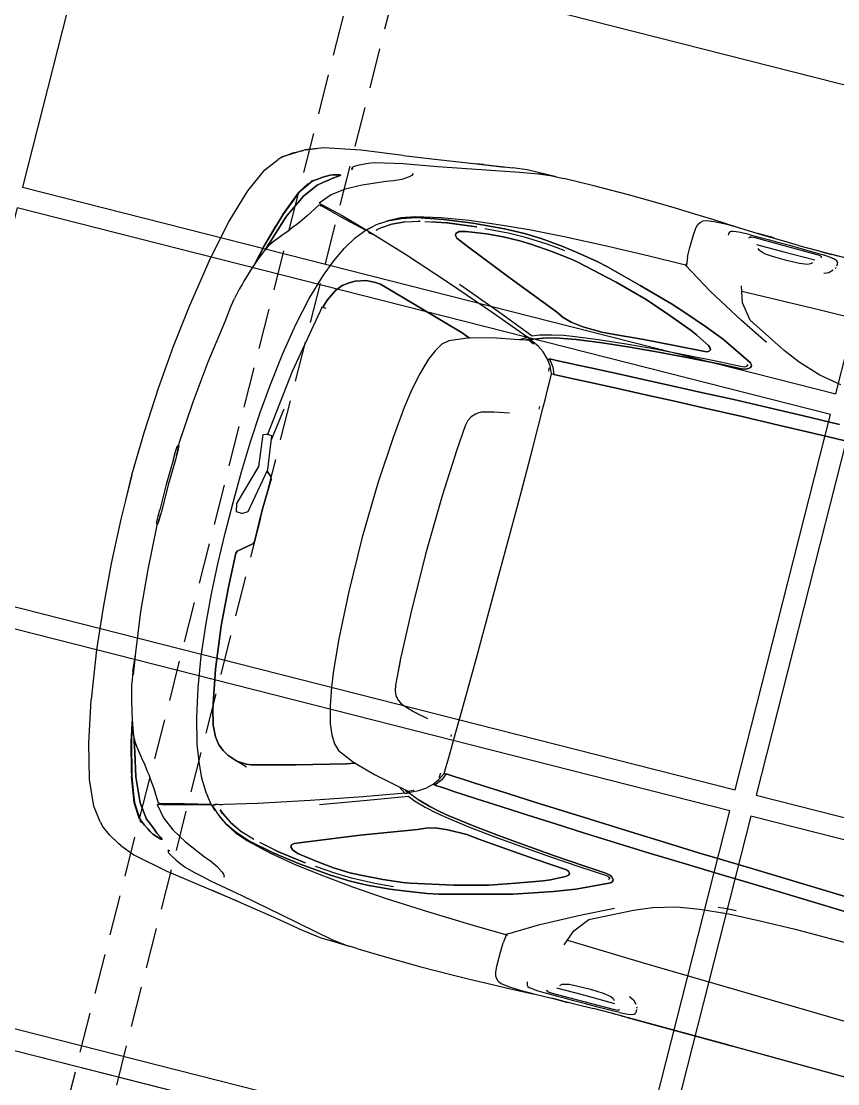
# Model space of a CAD drawing. Header units: inches. Extents: x 6322 to 85903, y -36042 to 7673.
# Drawn here: x 76076.1 to 76151.9, y 346.1 to 444.9 of the extents above; entities that cross this region are included whole.
import ezdxf

# ---------------------------------------------------------------- set-up
doc = ezdxf.new("R2010")
doc.units = ezdxf.units.IN
doc.header["$LTSCALE"] = 10
doc.linetypes.add('Amconstr', pattern=[9999, 9999, 0])
doc.linetypes.add('HIDDEN2', pattern=[0.1875, 0.125, -0.0625])
for name, color, linetype in [('ADSK_ASSOC_ENTITY_BACKUPS', 7, 'Continuous'), ('CAR1', 250, 'Continuous'), ('PARK LINE', 2, 'Continuous'), ('SHADE I SEC BEAM', 11, 'HIDDEN2'), ('SOLAR PANEL', 10, 'Continuous'), ('WALL', 4, 'Continuous')]:
    doc.layers.add(name, color=color, linetype=linetype)

# ---------------------------------------------------------------- blocks, each defined once
blk = doc.blocks.new('*U63')
at = {"layer": 'PARK LINE', "linetype": 'Amconstr', "lineweight": 25}
blk.add_line((218.073, -55.399), (-218.073, 55.399), dxfattribs=at)
blk = doc.blocks.new('*U64')
at = {"layer": 'PARK LINE', "color": 0, "linetype": 'ByBlock', "lineweight": -2}
for p in [(-182.694, -719.157), (-208.793, -821.894)]:
    blk.add_blockref('*U63', p, dxfattribs=at)
blk = doc.blocks.new('*U164')
at = {"layer": 'SOLAR PANEL'}
blk.add_lwpolyline([(-39, 18), (-39, -18), (39, -18), (39, 18)], close=True, dxfattribs=at)
blk = doc.blocks.new('*U163')
at = {"layer": 'SOLAR PANEL', "color": 0, "linetype": 'ByBlock', "lineweight": -2}
for p in [(0, 836), (0, 798), (80, 798), (0, 760), (80, 760), (0, 722)]:
    blk.add_blockref('*U164', p, dxfattribs=at)
blk = doc.blocks.new('*U61')
at = {"layer": 'SOLAR PANEL', "xscale": -1, "rotation": 165.7461911174656}
blk.add_blockref('*U163', (-184.487, 86.074), dxfattribs=at)
blk = doc.blocks.new('*U62')
at = {"layer": 'ADSK_ASSOC_ENTITY_BACKUPS', "linetype": 'Amconstr', "lineweight": 25}
blk.add_blockref('*U61', (0, 0), dxfattribs=at)
at = {"layer": 'SOLAR PANEL', "color": 0, "linetype": 'ByBlock', "lineweight": -2}
blk.add_blockref('*U61', (0, 0), dxfattribs=at)
blk = doc.blocks.new('*U148')
at = {"layer": 'SHADE I SEC BEAM', "ltscale": 3}
blk.add_lwpolyline([(-119.447, -478.315), (-123.324, -477.33), (119.447, 478.315), (123.324, 477.33)], close=True, dxfattribs=at)
blk = doc.blocks.new('*U149')
at = {"layer": 'WALL', "color": 0, "linetype": 'ByBlock', "lineweight": -2}
blk.add_blockref('*U148', (0, 0), dxfattribs=at)
blk = doc.blocks.new('A$C6e495745')
at = {"layer": 'CAR1'}
for p, q in [((113.473, 78.573), (124.916, 78.515)), ((125.125, 78.503), (113.538, 78.57)), ((134.942, 78.482), (124.916, 78.515)), ((125.125, 78.503), (134.332, 78.47)), ((134.385, 78.025), (134.29, 77.879)), ((134.332, 78.47), (134.942, 78.469)), ((134.966, 78.469), (134.371, 78.469)), ((134.371, 78.469), (134.373, 78.469)), ((134.692, 78.132), (134.385, 78.025)), ((135.116, 78.188), (134.692, 78.132)), ((134.942, 78.482), (136.449, 78.477)), ((135.502, 78.469), (134.966, 78.469)), ((135.733, 78.225), (135.116, 78.188)), ((135.487, 78.469), (136.026, 78.472)), ((135.733, 78.225), (136.42, 78.242)), ((135.833, 77.999), (135.885, 78.028)), ((135.932, 78.04), (135.885, 78.028)), ((136.072, 78.064), (135.932, 78.04)), ((136.026, 78.472), (136.454, 78.474)), ((136.277, 78.072), (136.072, 78.064)), ((139.345, 78.097), (136.277, 78.072)), ((136.42, 78.242), (137.693, 78.264)), ((136.449, 78.477), (138.187, 78.477)), ((137.693, 78.264), (138.994, 78.273)), ((139.85, 78.511), (138.187, 78.477)), ((138.994, 78.273), (140.246, 78.281)), ((142.248, 78.102), (139.345, 78.097)), ((141.66, 78.542), (139.85, 78.511)), ((140.246, 78.281), (140.923, 78.278)), ((140.776, 78.561), (140.555, 78.523)), ((141.21, 78.561), (140.776, 78.561)), ((140.776, 78.561), (141.21, 78.561)), ((140.923, 78.278), (141.579, 78.276)), ((142.173, 78.561), (141.21, 78.561)), ((141.21, 78.561), (142.173, 78.561)), ((141.579, 78.276), (142.798, 78.258)), ((143.879, 78.622), (141.66, 78.542)), ((142.459, 78.096), (142.248, 78.102)), ((142.632, 78.075), (142.459, 78.096)), ((142.724, 78.038), (142.632, 78.075)), ((142.642, 78.071), (142.692, 78.064)), ((142.692, 78.064), (142.775, 78.025)), ((142.775, 78.025), (142.724, 78.038)), ((142.775, 78.025), (142.791, 77.932)), ((143.696, 78.229), (142.798, 78.258)), ((144.103, 78.197), (143.696, 78.229)), ((145.1, 78.628), (143.879, 78.622)), ((143.982, 78.623), (143.959, 78.622)), ((146.501, 78.725), (143.982, 78.623)), ((144.451, 78.145), (144.103, 78.197)), ((144.611, 78.091), (144.451, 78.145)), ((144.697, 78.006), (144.611, 78.091)), ((146.338, 78.571), (145.1, 78.628)), ((147.048, 78.472), (146.338, 78.571)), ((148.237, 78.787), (146.501, 78.725)), ((147.402, 78.323), (147.048, 78.472)), ((147.402, 78.323), (147.578, 78.16)), ((147.578, 78.16), (147.716, 77.931)), ((150.014, 78.839), (148.237, 78.787)), ((151.791, 78.878), (150.014, 78.839)), ((154.675, 78.902), (151.791, 78.878)), ((157.989, 78.878), (154.675, 78.902)), ((160.859, 78.82), (157.989, 78.878)), ((160.859, 78.82), (161.594, 78.797)), ((161.725, 78.787), (161.594, 78.797)), ((163.318, 78.748), (161.595, 78.797)), ((161.598, 78.796), (161.9, 78.787)), ((163.261, 78.61), (161.725, 78.787)), ((164.984, 78.285), (163.261, 78.61)), ((164.353, 78.715), (163.318, 78.748)), ((165.711, 78.558), (164.353, 78.715)), ((168.492, 77.596), (164.984, 78.285)), ((166.669, 78.408), (165.711, 78.558)), ((166.669, 78.408), (168.43, 78.135)), ((168.43, 78.135), (169.315, 77.987)), ((134.271, 77.709), (134.273, 77.752)), ((134.29, 77.534), (134.271, 77.709)), ((134.272, 77.769), (134.29, 77.879)), ((134.307, 77.377), (134.303, 77.41)), ((134.352, 77.303), (134.307, 77.377)), ((134.487, 77.08), (134.485, 77.083)), ((134.805, 76.735), (134.487, 77.08)), ((135.833, 77.999), (135.815, 77.916)), ((136.373, 77.564), (139.351, 77.534)), ((136.661, 77.111), (136.517, 77.259)), ((136.908, 76.991), (136.661, 77.111)), ((139.351, 77.534), (141.966, 77.536)), ((141.566, 77.069), (141.249, 76.98)), ((141.749, 77.221), (141.566, 77.069)), ((144.747, 77.818), (144.697, 78.006)), ((144.759, 77.683), (144.747, 77.818)), ((147.716, 77.931), (147.794, 77.671)), ((147.794, 77.671), (147.803, 77.641)), ((147.803, 77.641), (147.814, 77.563)), ((147.814, 77.563), (147.877, 76.887)), ((172.481, 76.823), (168.492, 77.596)), ((169.315, 77.987), (172.923, 77.433)), ((175.843, 76.994), (172.614, 77.444)), ((172.614, 77.444), (172.614, 77.444)), ((172.923, 77.433), (175.233, 77.079)), ((135.198, 76.564), (134.805, 76.735)), ((135.246, 76.556), (135.198, 76.564)), ((137.669, 76.891), (136.908, 76.991)), ((138.91, 76.832), (137.669, 76.891)), ((140.24, 76.845), (138.91, 76.832)), ((140.947, 76.901), (140.24, 76.845)), ((141.249, 76.98), (140.947, 76.901)), ((147.877, 76.887), (147.877, 75.659)), ((175.647, 76.26), (172.481, 76.823)), ((176.46, 76.08), (175.647, 76.26)), ((179.787, 76.465), (175.843, 76.994)), ((177.334, 75.879), (176.46, 76.08)), ((183.14, 75.78), (179.787, 76.465)), ((147.877, 75.659), (147.877, 74.786)), ((174.535, 75.529), (174.51, 75.628)), ((174.575, 75.433), (174.524, 75.555)), ((174.639, 75.358), (174.575, 75.433)), ((174.794, 75.226), (174.639, 75.358)), ((175.383, 74.83), (174.794, 75.226)), ((178.245, 75.664), (177.334, 75.879)), ((178.793, 75.434), (178.245, 75.664)), ((179.251, 75.229), (178.793, 75.434)), ((179.71, 74.991), (179.251, 75.229)), ((184.549, 75.255), (183.14, 75.78)), ((184.549, 75.255), (184.767, 75.15)), ((185.809, 74.572), (184.767, 75.15)), ((147.768, 74.003), (147.877, 74.786)), ((147.811, 73.972), (147.811, 74.152)), ((176.113, 74.487), (175.383, 74.83)), ((176.738, 74.269), (176.113, 74.487)), ((178.809, 73.358), (176.738, 74.269)), ((180.046, 74.79), (179.71, 74.991)), ((180.045, 74.538), (180.119, 74.699)), ((180.046, 74.79), (180.119, 74.699)), ((180.149, 74.522), (180.053, 74.555)), ((180.095, 74.646), (180.11, 74.638)), ((180.11, 74.638), (180.154, 74.506)), ((185.809, 74.572), (186.645, 73.972)), ((134.676, 73.181), (110.975, 73.651)), ((142.15, 72.97), (134.676, 73.181)), ((142.325, 73.489), (141.821, 71.987)), ((147.866, 73.977), (145.015, 72.232)), ((147.811, 74.001), (147.691, 74.004)), ((147.694, 73.872), (147.82, 73.972)), ((147.811, 73.943), (147.811, 73.965)), ((151.337, 73.904), (147.866, 73.977)), ((155.408, 73.779), (151.337, 73.904)), ((159.43, 73.604), (155.408, 73.779)), ((162.753, 73.378), (159.43, 73.604)), ((165.609, 73.097), (162.753, 73.378)), ((168.349, 72.758), (165.609, 73.097)), ((180.252, 72.594), (178.809, 73.358)), ((180.973, 73.742), (181.146, 73.596)), ((181.091, 73.741), (180.973, 73.742)), ((181.146, 73.596), (180.973, 73.742)), ((180.973, 73.742), (181.091, 73.741)), ((181.665, 73.572), (181.091, 73.741)), ((181.091, 73.741), (181.665, 73.572)), ((181.146, 73.596), (181.602, 73.287)), ((181.602, 73.287), (181.146, 73.596)), ((181.602, 73.287), (181.939, 73)), ((181.939, 73), (181.602, 73.287)), ((181.927, 73.469), (181.665, 73.572)), ((181.665, 73.572), (181.927, 73.469)), ((182.223, 73.302), (181.927, 73.469)), ((181.927, 73.469), (182.223, 73.302)), ((182.52, 73.114), (182.223, 73.302)), ((182.223, 73.302), (182.52, 73.114)), ((182.891, 72.858), (182.52, 73.114)), ((182.52, 73.114), (182.891, 72.858)), ((186.952, 73.625), (186.645, 73.972)), ((186.952, 73.625), (187.903, 72.388)), ((145.015, 72.232), (141.506, 70.359)), ((155.887, 72.168), (154.818, 71.944)), ((154.818, 71.944), (155.887, 72.168)), ((157.813, 72.484), (155.887, 72.168)), ((155.887, 72.168), (157.813, 72.484)), ((159.315, 72.7), (157.813, 72.484)), ((157.813, 72.484), (159.315, 72.7)), ((159.066, 72.381), (159.579, 72.439)), ((161.464, 72.89), (159.315, 72.7)), ((159.315, 72.7), (161.464, 72.89)), ((159.579, 72.439), (160.81, 72.551)), ((160.198, 71.99), (162.258, 72.14)), ((162.258, 72.14), (160.198, 71.99)), ((160.81, 72.551), (163.034, 72.631)), ((163.081, 72.917), (161.464, 72.89)), ((161.464, 72.89), (163.081, 72.917)), ((162.258, 72.14), (163.313, 72.173)), ((163.313, 72.173), (162.258, 72.14)), ((163.034, 72.631), (164.544, 72.596)), ((164.99, 72.862), (163.081, 72.917)), ((163.081, 72.917), (164.99, 72.862)), ((163.313, 72.173), (164.9, 72.122)), ((164.9, 72.122), (163.313, 72.173)), ((164.544, 72.596), (166.55, 72.446)), ((164.9, 72.122), (166.46, 71.986)), ((166.46, 71.986), (164.9, 72.122)), ((167.973, 72.615), (164.99, 72.862)), ((164.99, 72.862), (167.973, 72.615)), ((167.529, 72.372), (167.58, 72.369)), ((170.24, 72.017), (167.572, 72.369)), ((167.58, 72.369), (170.311, 72.011)), ((170.695, 72.243), (167.973, 72.615)), ((167.973, 72.615), (170.695, 72.243)), ((170.923, 72.331), (168.349, 72.758)), ((173.168, 71.742), (170.695, 72.243)), ((170.695, 72.243), (173.168, 71.742)), ((173.281, 71.785), (170.923, 72.331)), ((181.362, 71.744), (180.252, 72.594)), ((181.939, 73), (182.392, 72.636)), ((182.392, 72.636), (181.939, 73)), ((182.392, 72.636), (182.864, 72.271)), ((182.864, 72.271), (182.392, 72.636)), ((182.864, 72.271), (183.819, 70.959)), ((183.819, 70.959), (182.864, 72.271)), ((183.392, 72.494), (182.891, 72.858)), ((182.891, 72.858), (183.392, 72.494)), ((183.465, 72.531), (183.215, 72.724)), ((183.534, 72.295), (183.392, 72.494)), ((183.392, 72.494), (183.534, 72.295)), ((184.393, 71.085), (183.529, 72.435)), ((184.007, 71.596), (183.534, 72.295)), ((183.534, 72.295), (184.007, 71.596)), ((187.903, 72.388), (188.94, 70.089)), ((141.821, 71.987), (140.729, 70.595)), ((154.818, 71.944), (151.434, 71.058)), ((151.434, 71.058), (154.818, 71.944)), ((153.682, 70.77), (157.658, 71.667)), ((157.658, 71.667), (153.682, 70.77)), ((157.658, 71.667), (158.319, 71.777)), ((158.319, 71.777), (157.658, 71.667)), ((158.319, 71.777), (160.198, 71.99)), ((160.198, 71.99), (158.319, 71.777)), ((166.46, 71.986), (168.383, 71.707)), ((168.383, 71.707), (166.46, 71.986)), ((168.383, 71.707), (168.98, 71.54)), ((168.98, 71.54), (168.383, 71.707)), ((168.98, 71.54), (169.232, 71.291)), ((169.232, 71.291), (168.98, 71.54)), ((169.232, 71.291), (169.229, 71.079)), ((169.229, 71.079), (169.232, 71.291)), ((171.293, 71.809), (170.24, 72.017)), ((170.311, 72.011), (172.116, 71.642)), ((171.568, 71.754), (171.293, 71.809)), ((172.752, 71.512), (172.79, 71.504)), ((172.79, 71.504), (174.098, 71.095)), ((174.48, 71.324), (173.168, 71.742)), ((173.168, 71.742), (174.48, 71.324)), ((173.28, 71.786), (173.281, 71.785)), ((173.281, 71.785), (174.536, 71.344)), ((174.536, 71.344), (173.281, 71.785)), ((175.646, 70.776), (174.48, 71.324)), ((174.48, 71.324), (175.646, 70.776)), ((174.536, 71.344), (175.646, 70.776)), ((175.646, 70.776), (174.536, 71.344)), ((182.25, 70.708), (181.362, 71.744)), ((184.345, 71.076), (184.007, 71.596)), ((184.007, 71.596), (184.345, 71.076)), ((140.729, 70.595), (136.949, 68.702)), ((141.506, 70.359), (138.704, 68.972)), ((148.171, 70.161), (146.782, 69.71)), ((146.782, 69.71), (148.171, 70.161)), ((151.434, 71.058), (148.171, 70.161)), ((148.171, 70.161), (151.434, 71.058)), ((150.546, 69.934), (153.682, 70.77)), ((153.682, 70.77), (150.546, 69.934)), ((167.913, 70.429), (163.291, 68.571)), ((163.291, 68.571), (167.913, 70.429)), ((169.041, 70.889), (167.913, 70.429)), ((167.913, 70.429), (169.041, 70.889)), ((169.229, 71.079), (169.041, 70.889)), ((169.041, 70.889), (169.229, 71.079)), ((175.197, 70.57), (174.076, 71.102)), ((174.098, 71.095), (175.233, 70.563)), ((176.156, 69.93), (175.197, 70.57)), ((175.233, 70.563), (176.175, 69.934)), ((176.287, 70.332), (175.646, 70.776)), ((175.646, 70.776), (176.284, 70.335)), ((176.284, 70.335), (176.295, 70.326)), ((176.587, 70.124), (176.299, 70.323)), ((176.968, 69.772), (176.587, 70.124)), ((177.379, 69.44), (179.874, 70.132)), ((181.724, 70.45), (179.84, 69.969)), ((179.874, 70.132), (181.842, 70.614)), ((181.664, 70.571), (181.762, 70.457)), ((182.065, 70.519), (181.724, 70.45)), ((181.842, 70.614), (182.25, 70.708)), ((181.98, 70.646), (182.076, 70.534)), ((182.085, 70.519), (182.065, 70.519)), ((182.076, 70.534), (182.089, 70.512)), ((182.218, 70.518), (182.12, 70.518)), ((183.004, 69.264), (182.218, 70.518)), ((183.819, 70.959), (184.852, 68.754)), ((184.852, 68.754), (183.819, 70.959)), ((184.626, 70.357), (184.345, 71.076)), ((184.345, 71.076), (184.626, 70.357)), ((185.258, 68.806), (184.393, 71.085)), ((185.227, 68.784), (184.626, 70.357)), ((184.626, 70.357), (185.227, 68.784)), ((146.782, 69.71), (144.594, 68.949)), ((144.594, 68.949), (146.782, 69.71)), ((148.164, 69.11), (150.546, 69.934)), ((150.546, 69.934), (148.164, 69.11)), ((173.268, 68.203), (177.194, 69.385)), ((176.466, 69.655), (176.156, 69.93)), ((176.175, 69.934), (176.467, 69.664)), ((177.038, 69.224), (176.451, 69.162)), ((176.467, 69.664), (176.459, 69.661)), ((176.877, 69.856), (176.879, 69.854)), ((176.879, 69.854), (177.328, 69.439)), ((177.328, 69.439), (176.968, 69.772)), ((177.075, 69.337), (177.003, 69.268)), ((177.054, 69.203), (177.003, 69.268)), ((177.367, 69.455), (177.075, 69.337)), ((177.133, 69.361), (177.128, 69.365)), ((177.367, 69.455), (178.161, 68.454)), ((179.84, 69.969), (177.427, 69.381)), ((183.497, 68.574), (183.004, 69.264)), ((188.94, 70.089), (189.889, 66.85)), ((136.949, 68.702), (135.309, 68.002)), ((142.645, 68.211), (139.657, 66.787)), ((139.657, 66.787), (142.645, 68.211)), ((144.594, 68.949), (142.645, 68.211)), ((142.645, 68.211), (144.594, 68.949)), ((145.135, 67.968), (145.761, 68.249)), ((145.761, 68.249), (145.135, 67.968)), ((145.761, 68.249), (148.164, 69.11)), ((148.164, 69.11), (145.761, 68.249)), ((163.291, 68.571), (158.296, 66.665)), ((158.296, 66.665), (163.291, 68.571)), ((168.61, 66.662), (173.268, 68.203)), ((178.161, 68.454), (178.882, 67.256)), ((183.746, 68.208), (183.497, 68.574)), ((184.009, 67.896), (183.746, 68.208)), ((184.852, 68.754), (185.53, 66.54)), ((185.53, 66.54), (184.852, 68.754)), ((186.11, 65.635), (185.227, 68.784)), ((185.227, 68.784), (186.11, 65.635)), ((186.144, 65.639), (185.343, 68.508)), ((133.149, 67.357), (131.016, 67.002)), ((135.309, 68.002), (133.149, 67.357)), ((143.628, 67.124), (143.867, 67.323)), ((143.867, 67.323), (143.628, 67.124)), ((143.867, 67.323), (145.135, 67.968)), ((145.135, 67.968), (143.867, 67.323)), ((178.882, 67.256), (179.532, 65.878)), ((184.33, 67.438), (184.009, 67.896)), ((184.793, 66.886), (184.33, 67.438)), ((118.624, 66.488), (112.19, 66.49)), ((121.984, 66.507), (118.624, 66.488)), ((125.201, 66.579), (121.984, 66.507)), ((128.314, 66.738), (125.201, 66.579)), ((128.618, 66.281), (127.72, 66.244)), ((131.016, 67.002), (128.314, 66.738)), ((129.43, 66.373), (128.618, 66.281)), ((139.56, 66.68), (139.524, 66.567)), ((139.524, 66.567), (139.56, 66.68)), ((139.524, 66.567), (139.525, 66.473)), ((139.525, 66.473), (139.524, 66.567)), ((139.524, 66.567), (139.525, 66.559)), ((139.525, 66.473), (139.552, 66.375)), ((139.552, 66.375), (139.525, 66.473)), ((139.551, 66.383), (139.552, 66.375)), ((139.552, 66.375), (139.699, 66.227)), ((139.699, 66.227), (139.552, 66.375)), ((139.657, 66.787), (139.56, 66.68)), ((139.56, 66.68), (139.657, 66.787)), ((139.699, 66.227), (139.925, 66.109)), ((139.925, 66.109), (139.699, 66.227)), ((139.927, 66.34), (139.85, 66.439)), ((139.861, 66.425), (139.868, 66.47)), ((139.868, 66.47), (139.98, 66.541)), ((140.069, 66.266), (139.927, 66.34)), ((140.32, 66.228), (140.069, 66.266)), ((142.814, 66.105), (140.32, 66.228)), ((143.579, 66.977), (143.628, 67.124)), ((143.628, 67.124), (143.579, 66.977)), ((143.629, 66.87), (143.579, 66.977)), ((143.579, 66.977), (143.629, 66.87)), ((143.747, 66.76), (143.629, 66.87)), ((143.629, 66.87), (143.747, 66.76)), ((143.913, 66.708), (143.747, 66.76)), ((143.747, 66.76), (143.765, 66.756)), ((143.747, 66.76), (143.913, 66.708)), ((144.029, 66.691), (143.913, 66.708)), ((143.913, 66.708), (144.029, 66.691)), ((144.019, 66.694), (144.029, 66.691)), ((146.921, 66.508), (144.029, 66.691)), ((144.029, 66.691), (146.921, 66.508)), ((149.804, 66.292), (146.921, 66.508)), ((146.921, 66.508), (149.804, 66.292)), ((152.545, 66.043), (149.804, 66.292)), ((149.804, 66.292), (152.545, 66.043)), ((157.579, 66.334), (156.742, 66.104)), ((156.742, 66.104), (157.579, 66.334)), ((158.296, 66.665), (157.579, 66.334)), ((157.579, 66.334), (158.296, 66.665)), ((167.679, 66.787), (163.514, 65.26)), ((163.964, 65.044), (168.61, 66.662)), ((185.535, 65.973), (184.793, 66.886)), ((185.53, 66.54), (185.703, 66.007)), ((185.703, 66.007), (185.53, 66.54)), ((189.889, 66.85), (190.724, 62.862)), ((139.925, 66.109), (140.32, 66.04)), ((140.32, 66.04), (139.925, 66.109)), ((140.32, 66.04), (142.468, 65.925)), ((142.468, 65.925), (140.32, 66.04)), ((142.468, 65.925), (145.345, 65.725)), ((145.345, 65.725), (142.468, 65.925)), ((145.689, 65.905), (142.814, 66.105)), ((145.345, 65.725), (148.185, 65.502)), ((148.185, 65.502), (145.345, 65.725)), ((148.552, 65.69), (145.689, 65.905)), ((148.185, 65.502), (150.884, 65.263)), ((150.884, 65.263), (148.185, 65.502)), ((151.261, 65.45), (148.552, 65.69)), ((150.884, 65.263), (153.445, 64.989)), ((153.445, 64.989), (150.884, 65.263)), ((153.851, 65.183), (151.261, 65.45)), ((153.753, 65.939), (152.545, 66.043)), ((152.545, 66.043), (153.753, 65.939)), ((155.575, 65.963), (153.753, 65.939)), ((153.753, 65.939), (155.575, 65.963)), ((156.273, 64.847), (153.851, 65.183)), ((156.742, 66.104), (155.575, 65.963)), ((155.575, 65.963), (156.742, 66.104)), ((163.514, 65.26), (159.907, 63.902)), ((175.142, 65.212), (175.226, 65.184)), ((175.142, 65.212), (176.15, 64.904)), ((179.532, 65.878), (180.116, 64.328)), ((185.773, 65.595), (185.535, 65.973)), ((185.703, 66.007), (185.831, 65.632)), ((185.831, 65.632), (185.703, 66.007)), ((186.035, 65.104), (185.773, 65.595)), ((185.831, 65.632), (185.898, 65.399)), ((185.898, 65.399), (185.831, 65.632)), ((185.898, 65.399), (185.937, 65.288)), ((185.937, 65.288), (185.898, 65.399)), ((186.502, 63.855), (186.11, 65.635)), ((186.11, 65.635), (186.502, 63.855)), ((186.451, 64.24), (186.144, 65.639)), ((153.445, 64.989), (155.873, 64.661)), ((155.873, 64.661), (153.445, 64.989)), ((155.873, 64.661), (156.682, 64.528)), ((156.682, 64.528), (155.873, 64.661)), ((157.096, 64.708), (156.273, 64.847)), ((156.682, 64.528), (157.727, 64.315)), ((157.727, 64.315), (156.682, 64.528)), ((158.143, 64.482), (157.096, 64.708)), ((157.727, 64.315), (158.86, 64.006)), ((158.86, 64.006), (157.727, 64.315)), ((159.264, 64.157), (158.143, 64.482)), ((160.273, 63.708), (163.964, 65.044)), ((170.748, 63.779), (174.783, 64.892)), ((174.783, 64.892), (170.748, 63.779)), ((174.783, 64.892), (175.25, 64.947)), ((175.25, 64.947), (174.783, 64.892)), ((175.25, 64.947), (176.15, 64.904)), ((176.15, 64.904), (175.25, 64.947)), ((176.15, 64.904), (177.116, 64.567)), ((177.116, 64.567), (176.15, 64.904)), ((177.116, 64.567), (177.631, 64.267)), ((177.631, 64.267), (177.116, 64.567)), ((177.631, 64.267), (178.168, 63.858)), ((178.168, 63.858), (177.631, 64.267)), ((180.116, 64.328), (180.821, 61.915)), ((186.412, 64.136), (186.035, 65.104)), ((122.158, 63.605), (117.201, 63.738)), ((117.201, 63.738), (122.158, 63.605)), ((126.687, 63.472), (122.158, 63.605)), ((122.158, 63.605), (126.687, 63.472)), ((130.197, 63.375), (126.687, 63.472)), ((126.687, 63.472), (130.197, 63.375)), ((133.634, 63.286), (130.197, 63.375)), ((130.197, 63.375), (133.634, 63.286)), ((137.034, 63.185), (133.634, 63.286)), ((133.634, 63.286), (137.034, 63.185)), ((158.86, 64.006), (158.971, 63.962)), ((159.931, 63.584), (158.86, 64.006)), ((159.717, 63.422), (159.119, 63.14)), ((159.907, 63.902), (159.264, 64.157)), ((159.593, 63.223), (159.562, 63.203)), ((160.062, 63.442), (159.593, 63.223)), ((160.149, 63.584), (159.717, 63.422)), ((159.857, 63.613), (159.931, 63.584)), ((159.91, 63.903), (159.907, 63.902)), ((160.259, 63.716), (159.926, 63.579)), ((159.926, 63.579), (159.948, 63.509)), ((159.931, 63.584), (159.993, 63.607)), ((159.931, 63.581), (159.931, 63.584)), ((159.933, 63.503), (159.932, 63.561)), ((160.361, 63.39), (160.062, 63.442)), ((160.413, 63.38), (160.149, 63.584)), ((160.259, 63.716), (160.93, 63.306)), ((160.662, 63.334), (160.361, 63.39)), ((160.962, 63.28), (160.662, 63.334)), ((160.93, 63.306), (160.958, 63.281)), ((163.478, 62.774), (160.962, 63.28)), ((166.276, 62.504), (170.748, 63.779)), ((170.748, 63.779), (166.276, 62.504)), ((178.168, 63.858), (178.666, 63.239)), ((178.666, 63.239), (178.168, 63.858)), ((178.666, 63.239), (179.159, 62.228)), ((179.159, 62.228), (178.666, 63.239)), ((186.752, 63.073), (186.412, 64.136)), ((117.233, 62.389), (122.175, 62.26)), ((122.175, 62.26), (117.233, 62.389)), ((122.175, 62.26), (126.688, 62.13)), ((126.688, 62.13), (122.175, 62.26)), ((140.269, 63.071), (137.034, 63.185)), ((137.034, 63.185), (140.269, 63.071)), ((143.207, 62.951), (140.269, 63.071)), ((140.269, 63.071), (143.207, 62.951)), ((146.039, 62.823), (143.207, 62.951)), ((143.207, 62.951), (146.039, 62.823)), ((148.722, 62.7), (146.039, 62.823)), ((146.039, 62.823), (148.722, 62.7)), ((151.28, 62.585), (148.722, 62.7)), ((148.722, 62.7), (151.28, 62.585)), ((153.736, 62.478), (151.28, 62.585)), ((151.28, 62.585), (153.736, 62.478)), ((154.954, 62.422), (153.736, 62.478)), ((153.736, 62.478), (154.954, 62.422)), ((155.956, 62.368), (154.954, 62.422)), ((154.954, 62.422), (155.956, 62.368)), ((156.862, 62.318), (155.956, 62.368)), ((155.956, 62.368), (156.862, 62.318)), ((157.793, 62.273), (156.862, 62.318)), ((156.862, 62.318), (157.793, 62.273)), ((157.307, 61.625), (157.793, 62.273)), ((157.793, 62.273), (157.922, 62.148)), ((157.84, 62.228), (157.793, 62.186)), ((158.537, 62.756), (157.971, 62.215)), ((159.119, 63.14), (158.537, 62.756)), ((165.664, 62.169), (163.478, 62.774)), ((165.476, 62.221), (166.276, 62.504)), ((166.276, 62.504), (165.476, 62.221)), ((179.159, 62.228), (179.581, 60.773)), ((179.581, 60.773), (179.159, 62.228)), ((187.102, 61.896), (186.752, 63.073)), ((191.425, 58.292), (190.724, 62.862)), ((126.688, 62.13), (130.193, 62.034)), ((130.193, 62.034), (126.688, 62.13)), ((130.193, 62.034), (132.498, 61.972)), ((132.498, 61.972), (130.193, 62.034)), ((132.498, 61.972), (135.528, 61.874)), ((135.528, 61.874), (132.498, 61.972)), ((135.528, 61.874), (139.113, 61.746)), ((139.113, 61.746), (135.528, 61.874)), ((139.113, 61.746), (143.079, 61.595)), ((143.079, 61.595), (139.113, 61.746)), ((143.079, 61.595), (145.679, 61.492)), ((145.679, 61.492), (143.079, 61.595)), ((145.679, 61.492), (148.32, 61.382)), ((148.32, 61.382), (145.679, 61.492)), ((148.32, 61.382), (150.957, 61.268)), ((150.957, 61.268), (148.32, 61.382)), ((150.957, 61.268), (153.55, 61.153)), ((153.55, 61.153), (150.957, 61.268)), ((157.048, 60.989), (157.307, 61.625)), ((157.571, 61.666), (157.266, 60.989)), ((157.585, 61.413), (157.562, 61.006)), ((157.971, 62.215), (157.571, 61.666)), ((157.611, 61.483), (157.585, 61.413)), ((157.793, 62.186), (157.73, 62.189)), ((167.275, 61.483), (165.664, 62.169)), ((167.819, 60.985), (167.275, 61.483)), ((180.821, 61.915), (181.405, 59.24)), ((187.196, 61.546), (187.102, 61.896)), ((187.326, 61.056), (187.196, 61.546)), ((153.55, 61.153), (154.446, 61.112)), ((154.446, 61.112), (153.55, 61.153)), ((154.446, 61.112), (155.328, 61.071)), ((155.328, 61.071), (154.446, 61.112)), ((155.328, 61.071), (156.196, 61.03)), ((156.196, 61.03), (155.328, 61.071)), ((156.196, 61.03), (157.048, 60.989)), ((157.048, 60.989), (156.196, 61.03)), ((157.27, 60.998), (157.048, 60.989)), ((157.246, 60.307), (157.226, 59.461)), ((157.266, 60.989), (157.246, 60.307)), ((168.281, 60.228), (167.819, 60.985)), ((179.581, 60.773), (180.302, 57.138)), ((180.302, 57.138), (179.581, 60.773)), ((187.449, 60.584), (187.326, 61.056)), ((187.492, 60.371), (187.449, 60.584)), ((187.529, 60.109), (187.492, 60.371)), ((157.226, 59.461), (157.21, 58.637)), ((168.668, 59.288), (168.281, 60.228)), ((169.12, 57.659), (168.668, 59.288)), ((187.513, 59.647), (187.856, 57.578)), ((187.587, 59.759), (187.529, 60.109)), ((187.66, 59.343), (187.587, 59.759)), ((187.66, 59.343), (187.816, 57.814)), ((157.21, 58.637), (157.196, 57.805)), ((181.405, 59.24), (181.876, 56.339)), ((191.875, 54.323), (191.425, 58.292)), ((157.196, 57.805), (157.153, 53.909)), ((157.513, 57.521), (157.541, 57.315)), ((169.445, 55.973), (169.113, 57.657)), ((187.856, 57.578), (188.369, 53.785)), ((161.272, 56.229), (160.068, 56.452)), ((180.302, 57.138), (180.819, 53.131)), ((180.819, 53.131), (180.302, 57.138)), ((181.876, 56.339), (182.238, 53.251)), ((161.509, 56.163), (161.092, 56.256)), ((162.3, 55.942), (161.509, 56.163)), ((162.624, 55.84), (162.3, 55.942)), ((162.884, 55.717), (162.624, 55.84)), ((163.137, 55.535), (162.884, 55.717)), ((163.443, 55.19), (163.137, 55.535)), ((163.451, 55.174), (163.33, 55.318)), ((169.668, 54.414), (169.445, 55.973)), ((163.654, 54.758), (163.451, 55.174)), ((163.761, 54.232), (163.654, 54.758)), ((169.943, 51.439), (169.668, 54.414)), ((192.21, 50.186), (191.875, 54.323)), ((157.153, 53.909), (157.131, 49.612)), ((163.93, 51.934), (163.761, 54.232)), ((188.369, 53.785), (188.754, 49.83)), ((163.925, 51.885), (163.859, 52.897)), ((180.819, 53.131), (181.116, 49.465)), ((181.116, 49.465), (180.819, 53.131)), ((182.238, 53.251), (182.467, 50.482)), ((164.12, 47.403), (163.925, 51.885)), ((170.199, 46.976), (169.943, 51.439)), ((182.467, 50.482), (182.625, 47.629)), ((157.131, 49.612), (157.127, 45.424)), ((181.116, 49.465), (181.265, 46.255)), ((181.265, 46.255), (181.116, 49.465)), ((188.754, 49.83), (188.997, 45.795)), ((192.422, 45.965), (192.21, 50.186)), ((182.625, 47.629), (182.717, 44.714)), ((164.216, 41.759), (164.12, 47.403)), ((170.321, 41.759), (170.199, 46.976)), ((180.759, 45.65), (179.981, 44.99)), ((179.981, 44.99), (180.759, 45.65)), ((181.183, 46.035), (180.759, 45.65)), ((180.759, 45.65), (181.183, 46.035)), ((181.265, 46.255), (181.183, 46.035)), ((181.183, 46.035), (181.265, 46.255)), ((188.964, 45.206), (188.979, 45.433)), ((188.979, 45.433), (188.999, 45.589)), ((189.009, 45.573), (188.979, 45.375)), ((188.997, 45.795), (189.001, 45.6)), ((188.999, 45.589), (189.001, 45.6)), ((189.101, 45.468), (189.009, 45.573)), ((189.101, 45.468), (189.121, 44.809)), ((192.496, 41.759), (192.422, 45.965)), ((157.127, 45.424), (157.138, 41.759)), ((179.981, 44.99), (179.877, 44.766)), ((179.877, 44.766), (179.981, 44.99)), ((179.877, 44.766), (179.927, 41.759)), ((179.927, 41.759), (179.877, 44.766)), ((182.717, 44.714), (182.744, 41.759)), ((188.948, 44.611), (188.953, 44.938)), ((188.952, 44.202), (188.948, 44.611)), ((188.953, 44.872), (188.949, 44.579)), ((188.953, 44.938), (188.964, 45.206)), ((188.964, 45.124), (188.953, 44.872)), ((188.979, 45.375), (188.964, 45.124)), ((189.121, 44.809), (189.137, 44.198)), ((189, 41.759), (188.952, 44.202)), ((189.171, 41.759), (189.137, 44.198)), ((192.499, 41.759), (192.453, 44.173)), ((181.691, 42.541), (181.159, 42.215)), ((181.691, 42.541), (182.202, 42.521)), ((182.202, 42.521), (182.389, 41.77)), ((157.138, 41.759), (157.127, 38.095)), ((164.12, 36.116), (164.216, 41.759)), ((170.199, 36.541), (170.321, 41.759)), ((179.927, 41.759), (179.877, 38.753)), ((179.877, 38.753), (179.927, 41.759)), ((181.159, 42.215), (180.41, 37.967)), ((182.389, 41.77), (181.301, 37.929)), ((182.744, 41.759), (182.717, 38.805)), ((188.952, 39.316), (189, 41.759)), ((189.137, 39.321), (189.171, 41.759)), ((192.422, 37.552), (192.499, 41.759)), ((179.877, 38.753), (179.981, 38.528)), ((179.981, 38.528), (179.877, 38.753)), ((179.981, 38.528), (180.44, 38.138)), ((180.44, 38.138), (179.981, 38.528)), ((182.717, 38.805), (182.625, 35.889)), ((188.948, 38.908), (188.952, 39.316)), ((188.953, 38.581), (188.948, 38.908)), ((188.949, 38.938), (188.953, 38.646)), ((188.953, 38.646), (188.964, 38.395)), ((188.964, 38.312), (188.953, 38.581)), ((189.121, 38.71), (189.101, 38.056)), ((189.137, 39.321), (189.121, 38.71)), ((157.127, 38.095), (157.131, 33.906)), ((180.41, 37.967), (180.88, 34.847)), ((181.301, 37.929), (181.668, 34.945)), ((188.997, 37.724), (188.754, 33.689)), ((188.964, 38.395), (188.979, 38.168)), ((188.979, 38.086), (188.964, 38.312)), ((188.979, 38.168), (189.009, 37.95)), ((188.999, 37.929), (188.979, 38.086)), ((189.001, 37.918), (188.997, 37.724)), ((189.001, 37.918), (188.999, 37.929)), ((189.009, 37.95), (189.101, 38.056)), ((192.21, 33.332), (192.422, 37.552)), ((163.925, 31.634), (164.12, 36.116)), ((169.943, 32.079), (170.199, 36.541)), ((182.625, 35.889), (182.467, 33.036)), ((180.816, 35.275), (180.397, 32.119)), ((180.6, 28.593), (181.274, 34.83)), ((180.88, 34.847), (181.391, 34.825)), ((181.668, 34.945), (181.391, 34.825)), ((157.131, 33.906), (157.153, 29.609)), ((188.754, 33.689), (188.369, 29.733)), ((182.467, 33.036), (182.238, 30.267)), ((191.875, 29.194), (192.21, 33.332)), ((163.761, 29.287), (163.925, 31.634)), ((169.668, 29.104), (169.943, 32.079)), ((182.238, 30.267), (181.876, 27.18)), ((188.369, 29.733), (187.816, 25.702)), ((157.153, 29.609), (157.196, 25.714)), ((163.439, 28.321), (163.652, 28.756)), ((163.652, 28.756), (163.761, 29.287)), ((169.442, 27.528), (169.668, 29.104)), ((191.425, 25.227), (191.875, 29.194)), ((162.3, 27.577), (162.619, 27.676)), ((162.588, 27.651), (162.876, 27.796)), ((162.619, 27.676), (162.811, 27.763)), ((162.876, 27.796), (163.127, 27.975)), ((163.127, 27.975), (163.446, 28.335)), ((179.458, 22.056), (180.6, 28.593)), ((160.068, 27.066), (161.509, 27.356)), ((161.509, 27.356), (162.3, 27.577)), ((169.113, 25.827), (169.442, 27.528)), ((181.876, 27.18), (181.405, 24.279)), ((157.196, 25.714), (157.21, 24.882)), ((157.513, 25.997), (157.511, 25.741)), ((168.653, 24.188), (169.113, 25.827)), ((187.816, 25.702), (187.66, 24.174)), ((157.21, 24.882), (157.226, 24.057)), ((190.724, 20.656), (191.425, 25.227)), ((157.226, 24.057), (157.246, 23.211)), ((168.269, 23.266), (168.653, 24.188)), ((181.405, 24.279), (180.821, 21.604)), ((187.66, 24.174), (187.529, 23.41)), ((157.246, 23.211), (157.266, 22.53)), ((167.812, 22.525), (168.269, 23.266)), ((179.581, 22.745), (179.575, 22.725)), ((179.575, 22.725), (179.581, 22.745)), ((187.326, 22.463), (187.449, 22.934)), ((187.449, 22.934), (187.492, 23.147)), ((187.492, 23.147), (187.529, 23.41)), ((139.113, 21.773), (135.528, 21.645)), ((135.528, 21.645), (139.113, 21.773)), ((143.079, 21.924), (139.113, 21.773)), ((139.113, 21.773), (143.079, 21.924)), ((145.679, 22.027), (143.079, 21.924)), ((143.079, 21.924), (145.679, 22.027)), ((148.32, 22.137), (145.679, 22.027)), ((145.679, 22.027), (148.32, 22.137)), ((150.957, 22.249), (148.32, 22.137)), ((148.32, 22.137), (150.957, 22.249)), ((153.55, 22.365), (150.957, 22.249)), ((150.957, 22.249), (153.55, 22.365)), ((154.446, 22.406), (153.55, 22.365)), ((153.55, 22.365), (154.446, 22.406)), ((155.328, 22.448), (154.446, 22.406)), ((154.446, 22.406), (155.328, 22.448)), ((156.196, 22.488), (155.328, 22.448)), ((155.328, 22.448), (156.196, 22.488)), ((157.048, 22.53), (156.196, 22.488)), ((156.196, 22.488), (157.048, 22.53)), ((157.307, 21.894), (157.048, 22.53)), ((157.048, 22.53), (157.27, 22.521)), ((157.266, 22.53), (157.571, 21.852)), ((157.793, 21.245), (157.307, 21.894)), ((157.571, 22.356), (157.585, 22.104)), ((157.571, 21.852), (157.971, 21.304)), ((157.585, 22.104), (157.61, 22.036)), ((165.664, 21.349), (167.275, 22.036)), ((167.275, 22.036), (167.812, 22.525)), ((179.187, 22.079), (179.114, 22.091)), ((179.383, 22.062), (179.159, 21.291)), ((179.159, 21.291), (179.383, 22.062)), ((179.458, 22.056), (179.187, 22.079)), ((187.102, 21.621), (187.196, 21.972)), ((187.196, 21.972), (187.326, 22.463)), ((130.193, 21.484), (126.688, 21.389)), ((126.688, 21.389), (130.193, 21.484)), ((132.498, 21.547), (130.193, 21.484)), ((130.193, 21.484), (132.498, 21.547)), ((135.528, 21.645), (132.498, 21.547)), ((132.498, 21.547), (135.528, 21.645)), ((146.039, 20.695), (148.722, 20.818)), ((148.722, 20.818), (146.039, 20.695)), ((148.722, 20.818), (151.28, 20.933)), ((151.28, 20.933), (148.722, 20.818)), ((151.28, 20.933), (153.736, 21.04)), ((153.736, 21.04), (151.28, 20.933)), ((153.736, 21.04), (154.954, 21.096)), ((154.954, 21.096), (153.736, 21.04)), ((154.954, 21.096), (155.956, 21.15)), ((155.956, 21.15), (154.954, 21.096)), ((155.956, 21.15), (156.862, 21.201)), ((156.862, 21.201), (155.956, 21.15)), ((156.862, 21.201), (157.793, 21.245)), ((157.793, 21.245), (156.862, 21.201)), ((157.731, 21.328), (157.793, 21.331)), ((157.923, 21.371), (157.793, 21.245)), ((157.793, 21.331), (157.839, 21.29)), ((157.971, 21.304), (158.537, 20.762)), ((158.537, 20.762), (159.119, 20.378)), ((160.962, 20.239), (163.478, 20.745)), ((163.478, 20.745), (165.664, 21.349)), ((166.276, 21.014), (165.477, 21.298)), ((165.477, 21.298), (166.276, 21.014)), ((170.748, 19.739), (166.276, 21.014)), ((166.276, 21.014), (170.748, 19.739)), ((179.159, 21.291), (178.666, 20.279)), ((178.666, 20.279), (179.159, 21.291)), ((180.821, 21.604), (180.116, 19.189)), ((186.752, 20.445), (187.102, 21.621)), ((130.197, 20.144), (133.634, 20.231)), ((133.634, 20.231), (130.197, 20.144)), ((133.634, 20.231), (137.034, 20.334)), ((137.034, 20.334), (133.634, 20.231)), ((137.034, 20.334), (140.269, 20.446)), ((140.269, 20.446), (137.034, 20.334)), ((140.269, 20.446), (143.207, 20.567)), ((143.207, 20.567), (140.269, 20.446)), ((143.207, 20.567), (146.039, 20.695)), ((146.039, 20.695), (143.207, 20.567)), ((158.86, 19.513), (159.931, 19.934)), ((159.505, 19.766), (158.86, 19.513)), ((159.119, 20.378), (159.717, 20.096)), ((159.931, 19.934), (159.505, 19.766)), ((159.586, 20.299), (159.593, 20.295)), ((159.593, 20.295), (160.062, 20.077)), ((159.717, 20.096), (160.149, 19.934)), ((159.948, 20.01), (159.926, 19.938)), ((159.926, 19.938), (160.259, 19.801)), ((159.931, 19.934), (159.931, 19.936)), ((159.967, 19.921), (159.931, 19.934)), ((159.932, 19.957), (159.933, 20.015)), ((160.062, 20.077), (160.361, 20.129)), ((160.149, 19.934), (160.413, 20.138)), ((160.93, 20.211), (160.259, 19.801)), ((163.964, 18.475), (160.274, 19.81)), ((160.361, 20.129), (160.662, 20.184)), ((160.662, 20.184), (160.962, 20.239)), ((160.96, 20.238), (160.93, 20.211)), ((178.666, 20.279), (178.168, 19.659)), ((178.168, 19.659), (178.666, 20.279)), ((186.144, 17.88), (186.608, 19.995)), ((186.412, 19.382), (186.752, 20.445)), ((190.724, 20.656), (189.889, 16.668)), ((155.873, 18.858), (153.445, 18.53)), ((153.445, 18.53), (155.873, 18.858)), ((156.682, 18.991), (155.873, 18.858)), ((155.873, 18.858), (156.682, 18.991)), ((156.273, 18.672), (157.096, 18.811)), ((157.727, 19.203), (156.682, 18.991)), ((156.682, 18.991), (157.727, 19.203)), ((157.096, 18.811), (158.143, 19.035)), ((158.86, 19.513), (157.727, 19.203)), ((157.727, 19.203), (158.86, 19.513)), ((158.143, 19.035), (159.264, 19.362)), ((159.264, 19.362), (159.907, 19.615)), ((159.907, 19.615), (163.514, 18.258)), ((174.783, 18.626), (170.748, 19.739)), ((170.748, 19.739), (174.783, 18.626)), ((177.116, 18.951), (176.15, 18.615)), ((176.15, 18.615), (177.116, 18.951)), ((177.631, 19.252), (177.116, 18.951)), ((177.116, 18.951), (177.631, 19.252)), ((178.168, 19.659), (177.631, 19.252)), ((177.631, 19.252), (178.168, 19.659)), ((180.116, 19.189), (179.532, 17.641)), ((186.035, 18.415), (186.412, 19.382)), ((186.502, 19.662), (186.11, 17.884)), ((186.11, 17.884), (186.502, 19.662)), ((145.345, 17.793), (142.468, 17.592)), ((142.468, 17.592), (145.345, 17.793)), ((148.185, 18.017), (145.345, 17.793)), ((145.345, 17.793), (148.185, 18.017)), ((145.689, 17.613), (148.552, 17.829)), ((150.884, 18.256), (148.185, 18.017)), ((148.185, 18.017), (150.884, 18.256)), ((148.552, 17.829), (151.261, 18.068)), ((153.445, 18.53), (150.884, 18.256)), ((150.884, 18.256), (153.445, 18.53)), ((151.261, 18.068), (153.851, 18.335)), ((153.851, 18.335), (156.273, 18.672)), ((163.514, 18.258), (167.661, 16.739)), ((168.61, 16.856), (163.964, 18.475)), ((175.25, 18.571), (174.783, 18.626)), ((174.783, 18.626), (175.25, 18.571)), ((176.15, 18.615), (175.25, 18.571)), ((175.25, 18.571), (176.15, 18.615)), ((186.11, 17.884), (185.227, 14.735)), ((185.227, 14.735), (186.11, 17.884)), ((185.535, 17.546), (185.773, 17.923)), ((185.578, 15.852), (186.144, 17.88)), ((185.703, 17.511), (185.831, 17.886)), ((185.831, 17.886), (185.703, 17.511)), ((185.773, 17.923), (186.035, 18.415)), ((185.831, 17.886), (185.898, 18.12)), ((185.898, 18.12), (185.831, 17.886)), ((185.898, 18.12), (185.936, 18.229)), ((185.936, 18.229), (185.898, 18.12)), ((139.525, 17.046), (139.524, 16.951)), ((139.524, 16.951), (139.525, 17.046)), ((139.525, 16.959), (139.524, 16.951)), ((139.524, 16.951), (139.56, 16.839)), ((139.56, 16.839), (139.524, 16.951)), ((139.552, 17.144), (139.525, 17.046)), ((139.525, 17.046), (139.552, 17.144)), ((139.552, 17.144), (139.551, 17.136)), ((139.699, 17.292), (139.552, 17.144)), ((139.552, 17.144), (139.699, 17.292)), ((139.56, 16.839), (139.657, 16.731)), ((139.657, 16.731), (139.56, 16.839)), ((139.925, 17.41), (139.699, 17.292)), ((139.699, 17.292), (139.925, 17.41)), ((139.85, 17.079), (139.927, 17.177)), ((139.868, 17.048), (139.861, 17.093)), ((139.964, 16.987), (139.868, 17.048)), ((140.32, 17.479), (139.925, 17.41)), ((139.925, 17.41), (140.32, 17.479)), ((139.927, 17.177), (140.069, 17.253)), ((140.069, 17.253), (140.32, 17.291)), ((142.468, 17.592), (140.32, 17.479)), ((140.32, 17.479), (142.468, 17.592)), ((140.32, 17.291), (142.814, 17.413)), ((142.814, 17.413), (145.689, 17.613)), ((143.747, 16.757), (143.913, 16.81)), ((143.913, 16.81), (143.747, 16.757)), ((143.913, 16.81), (144.029, 16.827)), ((144.029, 16.827), (143.913, 16.81)), ((144.029, 16.827), (144.01, 16.823)), ((144.029, 16.827), (146.921, 17.009)), ((146.921, 17.009), (144.029, 16.827)), ((146.921, 17.009), (149.804, 17.227)), ((149.804, 17.227), (146.921, 17.009)), ((149.804, 17.227), (152.545, 17.474)), ((152.545, 17.474), (149.804, 17.227)), ((152.545, 17.474), (153.753, 17.579)), ((153.753, 17.579), (152.545, 17.474)), ((153.753, 17.579), (155.575, 17.556)), ((155.575, 17.556), (153.753, 17.579)), ((155.575, 17.556), (156.742, 17.415)), ((156.742, 17.415), (155.575, 17.556)), ((156.742, 17.415), (157.579, 17.185)), ((157.579, 17.185), (156.742, 17.415)), ((157.579, 17.185), (158.296, 16.854)), ((158.296, 16.854), (157.579, 17.185)), ((158.296, 16.854), (163.291, 14.948)), ((163.291, 14.948), (158.296, 16.854)), ((173.268, 15.314), (168.61, 16.856)), ((179.532, 17.641), (178.882, 16.262)), ((184.793, 16.633), (185.535, 17.546)), ((184.852, 14.765), (185.53, 16.979)), ((185.53, 16.979), (184.852, 14.765)), ((185.53, 16.979), (185.703, 17.511)), ((185.703, 17.511), (185.53, 16.979)), ((131.016, 16.517), (133.149, 16.162)), ((133.149, 16.162), (135.309, 15.517)), ((139.657, 16.731), (142.645, 15.308)), ((142.645, 15.308), (139.657, 16.731)), ((143.579, 16.542), (143.629, 16.649)), ((143.629, 16.649), (143.579, 16.542)), ((143.628, 16.394), (143.579, 16.542)), ((143.579, 16.542), (143.628, 16.394)), ((143.867, 16.196), (143.628, 16.394)), ((143.628, 16.394), (143.867, 16.196)), ((143.629, 16.649), (143.747, 16.757)), ((143.747, 16.757), (143.629, 16.649)), ((143.781, 16.765), (143.747, 16.757)), ((145.135, 15.551), (143.867, 16.196)), ((143.867, 16.196), (145.135, 15.551)), ((178.882, 16.262), (178.161, 15.065)), ((184.009, 15.621), (184.33, 16.081)), ((184.33, 16.081), (184.793, 16.633)), ((189.889, 16.668), (188.94, 13.429)), ((135.309, 15.517), (136.949, 14.817)), ((136.949, 14.817), (140.729, 12.924)), ((142.645, 15.308), (144.594, 14.57)), ((144.594, 14.57), (142.645, 15.308)), ((145.761, 15.27), (145.135, 15.551)), ((145.135, 15.551), (145.761, 15.27)), ((148.164, 14.408), (145.761, 15.27)), ((145.761, 15.27), (148.164, 14.408)), ((163.291, 14.948), (167.913, 13.09)), ((167.913, 13.09), (163.291, 14.948)), ((177.186, 14.136), (173.268, 15.314)), ((178.161, 15.065), (177.367, 14.062)), ((183.004, 14.254), (183.497, 14.945)), ((183.497, 14.945), (183.746, 15.311)), ((183.746, 15.311), (184.009, 15.621)), ((138.716, 14.541), (141.506, 13.159)), ((144.594, 14.57), (146.782, 13.809)), ((146.782, 13.809), (144.594, 14.57)), ((150.546, 13.585), (148.164, 14.408)), ((148.164, 14.408), (150.546, 13.585)), ((176.156, 13.589), (176.466, 13.863)), ((176.467, 13.855), (176.175, 13.585)), ((176.458, 14.355), (177.037, 14.293)), ((176.459, 13.857), (176.467, 13.855)), ((177.327, 14.079), (176.879, 13.664)), ((176.968, 13.747), (177.327, 14.079)), ((177.003, 14.251), (177.054, 14.314)), ((177.003, 14.251), (177.075, 14.181)), ((177.075, 14.181), (177.367, 14.062)), ((177.129, 14.153), (177.134, 14.157)), ((179.874, 13.386), (177.38, 14.079)), ((177.427, 14.138), (179.84, 13.549)), ((182.218, 13.001), (183.004, 14.254)), ((183.819, 12.56), (184.852, 14.765)), ((184.852, 14.765), (183.819, 12.56)), ((184.393, 12.433), (185.256, 14.708)), ((185.227, 14.735), (184.626, 13.161)), ((184.626, 13.161), (185.227, 14.735)), ((140.729, 12.924), (141.821, 11.531)), ((141.506, 13.159), (145.015, 11.287)), ((146.782, 13.809), (148.171, 13.358)), ((148.171, 13.358), (146.782, 13.809)), ((148.171, 13.358), (151.434, 12.461)), ((151.434, 12.461), (148.171, 13.358)), ((153.682, 12.749), (150.546, 13.585)), ((150.546, 13.585), (153.682, 12.749)), ((167.913, 13.09), (169.041, 12.629)), ((169.041, 12.629), (167.913, 13.09)), ((174.078, 12.418), (175.197, 12.949)), ((175.233, 12.956), (174.098, 12.424)), ((175.197, 12.949), (176.156, 13.589)), ((176.175, 13.585), (175.233, 12.956)), ((176.284, 13.184), (175.646, 12.741)), ((176.292, 13.19), (176.284, 13.184)), ((176.296, 13.193), (176.587, 13.394)), ((176.587, 13.394), (176.968, 13.747)), ((176.879, 13.664), (176.877, 13.663)), ((179.84, 13.549), (181.724, 13.069)), ((181.842, 12.905), (179.874, 13.386)), ((181.762, 13.061), (181.665, 12.948)), ((181.724, 13.069), (182.065, 13)), ((182.25, 12.809), (181.842, 12.905)), ((182.076, 12.984), (181.98, 12.873)), ((182.065, 13), (182.085, 13)), ((182.089, 13.007), (182.076, 12.984)), ((182.12, 13), (182.218, 13.001)), ((184.626, 13.161), (184.345, 12.442)), ((184.345, 12.442), (184.626, 13.161)), ((188.94, 13.429), (187.903, 11.13)), ((151.434, 12.461), (154.818, 11.574)), ((154.818, 11.574), (151.434, 12.461)), ((157.658, 11.851), (153.682, 12.749)), ((153.682, 12.749), (157.658, 11.851)), ((168.98, 11.979), (168.383, 11.81)), ((168.383, 11.81), (168.98, 11.979)), ((169.232, 12.226), (168.98, 11.979)), ((168.98, 11.979), (169.232, 12.226)), ((169.041, 12.629), (169.229, 12.44)), ((169.229, 12.44), (169.041, 12.629)), ((169.229, 12.44), (169.232, 12.226)), ((169.232, 12.226), (169.229, 12.44)), ((172.302, 11.914), (170.311, 11.508)), ((172.79, 12.013), (172.741, 12.003)), ((172.786, 12.012), (172.894, 12.046)), ((174.098, 12.424), (172.79, 12.013)), ((173.168, 11.775), (174.48, 12.194)), ((174.48, 12.194), (173.168, 11.775)), ((173.281, 11.733), (174.536, 12.175)), ((174.536, 12.175), (173.281, 11.733)), ((174.48, 12.194), (175.646, 12.741)), ((175.646, 12.741), (174.48, 12.194)), ((174.536, 12.175), (175.646, 12.741)), ((175.646, 12.741), (174.536, 12.175)), ((175.646, 12.741), (175.782, 12.836)), ((181.362, 11.774), (182.25, 12.809)), ((182.864, 11.248), (183.819, 12.56)), ((183.819, 12.56), (182.864, 11.248)), ((184.007, 11.923), (183.534, 11.223)), ((183.534, 11.223), (184.007, 11.923)), ((183.686, 11.328), (184.393, 12.433)), ((184.345, 12.442), (184.007, 11.923)), ((184.007, 11.923), (184.345, 12.442)), ((141.821, 11.531), (142.325, 10.029)), ((145.015, 11.287), (147.866, 9.542)), ((154.818, 11.574), (155.887, 11.35)), ((155.887, 11.35), (154.818, 11.574)), ((155.887, 11.35), (157.813, 11.035)), ((157.813, 11.035), (155.887, 11.35)), ((158.319, 11.741), (157.658, 11.851)), ((157.658, 11.851), (158.319, 11.741)), ((157.813, 11.035), (159.315, 10.818)), ((159.315, 10.818), (157.813, 11.035)), ((160.198, 11.529), (158.319, 11.741)), ((158.319, 11.741), (160.198, 11.529)), ((159.579, 11.079), (159.066, 11.138)), ((160.81, 10.966), (159.579, 11.079)), ((162.258, 11.378), (160.198, 11.529)), ((160.198, 11.529), (162.258, 11.378)), ((163.034, 10.888), (160.81, 10.966)), ((163.313, 11.346), (162.258, 11.378)), ((162.258, 11.378), (163.313, 11.346)), ((164.544, 10.923), (163.034, 10.888)), ((164.9, 11.397), (163.313, 11.346)), ((163.313, 11.346), (164.9, 11.397)), ((166.762, 11.089), (164.544, 10.923)), ((166.46, 11.532), (164.9, 11.397)), ((164.9, 11.397), (166.46, 11.532)), ((164.99, 10.656), (167.973, 10.903)), ((167.973, 10.903), (164.99, 10.656)), ((168.383, 11.81), (166.46, 11.532)), ((166.46, 11.532), (168.383, 11.81)), ((167.58, 11.15), (167.518, 11.145)), ((167.565, 11.149), (170.24, 11.501)), ((170.311, 11.508), (167.58, 11.15)), ((167.973, 10.903), (170.695, 11.274)), ((170.695, 11.274), (167.973, 10.903)), ((168.349, 10.761), (170.923, 11.188)), ((170.24, 11.501), (171.293, 11.71)), ((170.695, 11.274), (173.168, 11.775)), ((173.168, 11.775), (170.695, 11.274)), ((170.923, 11.188), (173.281, 11.733)), ((171.293, 11.71), (171.681, 11.787)), ((178.809, 10.161), (180.252, 10.924)), ((180.252, 10.924), (181.362, 11.774)), ((181.939, 10.518), (182.392, 10.882)), ((182.392, 10.882), (181.939, 10.518)), ((182.392, 10.882), (182.864, 11.248)), ((182.864, 11.248), (182.392, 10.882)), ((183.392, 11.025), (182.891, 10.661)), ((182.891, 10.661), (183.392, 11.025)), ((183.534, 11.223), (183.392, 11.025)), ((183.392, 11.025), (183.534, 11.223)), ((183.406, 10.942), (183.465, 10.987)), ((187.903, 11.13), (186.952, 9.894)), ((110.974, 9.868), (134.676, 10.338)), ((134.676, 10.338), (142.15, 10.549)), ((155.408, 9.74), (159.43, 9.915)), ((159.315, 10.818), (161.464, 10.629)), ((161.464, 10.629), (159.315, 10.818)), ((159.43, 9.915), (162.753, 10.14)), ((161.464, 10.629), (163.081, 10.602)), ((163.081, 10.602), (161.464, 10.629)), ((162.753, 10.14), (165.609, 10.421)), ((163.081, 10.602), (164.99, 10.656)), ((164.99, 10.656), (163.081, 10.602)), ((165.609, 10.421), (168.349, 10.761)), ((176.738, 9.249), (178.809, 10.161)), ((180.973, 9.777), (181.146, 9.923)), ((181.146, 9.923), (180.973, 9.777)), ((181.665, 9.946), (181.091, 9.778)), ((181.091, 9.778), (181.665, 9.946)), ((181.146, 9.923), (181.602, 10.232)), ((181.602, 10.232), (181.146, 9.923)), ((181.602, 10.232), (181.939, 10.518)), ((181.939, 10.518), (181.602, 10.232)), ((181.927, 10.049), (181.665, 9.946)), ((181.665, 9.946), (181.927, 10.049)), ((182.223, 10.217), (181.927, 10.049)), ((181.927, 10.049), (182.223, 10.217)), ((182.52, 10.404), (182.223, 10.217)), ((182.223, 10.217), (182.52, 10.404)), ((182.891, 10.661), (182.52, 10.404)), ((182.52, 10.404), (182.891, 10.661)), ((186.645, 9.547), (186.952, 9.894)), ((147.691, 9.514), (147.811, 9.517)), ((147.82, 9.547), (147.694, 9.647)), ((147.877, 8.732), (147.768, 9.516)), ((147.811, 9.554), (147.811, 9.575)), ((147.811, 9.367), (147.811, 9.547)), ((147.866, 9.542), (151.337, 9.615)), ((151.337, 9.615), (155.408, 9.74)), ((175.383, 8.689), (176.113, 9.031)), ((176.113, 9.031), (176.738, 9.249)), ((180.119, 8.82), (180.046, 8.98)), ((180.053, 8.963), (180.148, 8.995)), ((180.154, 9.012), (180.11, 8.881)), ((181.091, 9.778), (180.973, 9.777)), ((180.973, 9.777), (181.091, 9.778)), ((184.767, 8.367), (186.645, 9.547)), ((185.809, 8.947), (184.937, 8.474)), ((186.645, 9.547), (185.809, 8.947)), ((147.877, 8.732), (147.877, 7.86)), ((174.51, 7.89), (174.535, 7.989)), ((174.524, 7.963), (174.575, 8.086)), ((174.575, 8.086), (174.639, 8.16)), ((174.639, 8.16), (174.794, 8.292)), ((174.794, 8.292), (175.383, 8.689)), ((178.245, 7.855), (178.793, 8.085)), ((178.793, 8.085), (179.251, 8.29)), ((179.251, 8.29), (179.71, 8.527)), ((179.71, 8.527), (180.046, 8.728)), ((180.119, 8.82), (180.046, 8.728)), ((180.11, 8.881), (180.095, 8.872)), ((183.14, 7.739), (184.767, 8.367)), ((184.549, 8.264), (183.776, 7.984)), ((184.767, 8.367), (184.549, 8.264)), ((134.805, 6.783), (135.198, 6.954)), ((135.198, 6.954), (135.245, 6.962)), ((147.877, 7.86), (147.877, 6.632)), ((172.481, 6.694), (175.647, 7.257)), ((175.647, 7.257), (176.46, 7.439)), ((175.843, 6.525), (179.787, 7.054)), ((176.46, 7.439), (177.334, 7.64)), ((177.334, 7.64), (178.245, 7.855)), ((179.787, 7.054), (183.14, 7.739)), ((134.271, 5.809), (134.29, 5.985)), ((134.303, 6.108), (134.307, 6.142)), ((134.307, 6.142), (134.352, 6.216)), ((134.486, 6.435), (134.487, 6.438)), ((134.487, 6.438), (134.805, 6.783)), ((139.351, 5.984), (136.373, 5.955)), ((136.517, 6.258), (136.661, 6.407)), ((136.661, 6.407), (136.908, 6.527)), ((136.908, 6.527), (137.669, 6.628)), ((137.669, 6.628), (138.91, 6.687)), ((138.91, 6.687), (140.24, 6.674)), ((141.966, 5.983), (139.351, 5.984)), ((140.24, 6.674), (140.947, 6.617)), ((140.947, 6.617), (141.249, 6.539)), ((141.249, 6.539), (141.566, 6.449)), ((141.566, 6.449), (141.749, 6.296)), ((147.814, 5.955), (147.803, 5.876)), ((147.877, 6.632), (147.814, 5.955)), ((168.492, 5.923), (172.481, 6.694)), ((172.923, 6.086), (169.315, 5.531)), ((175.843, 6.525), (172.923, 6.086)), ((124.916, 5.004), (134.942, 5.037)), ((134.273, 5.767), (134.271, 5.809)), ((134.29, 5.64), (134.272, 5.75)), ((134.29, 5.64), (134.385, 5.493)), ((134.371, 5.048), (134.966, 5.049)), ((134.385, 5.493), (134.692, 5.386)), ((134.692, 5.386), (135.116, 5.33)), ((136.449, 5.042), (134.942, 5.037)), ((135.487, 5.049), (134.966, 5.049)), ((134.966, 5.049), (135.502, 5.049)), ((135.487, 5.049), (134.966, 5.049)), ((135.116, 5.33), (135.733, 5.294)), ((136.026, 5.047), (135.487, 5.049)), ((135.487, 5.049), (135.502, 5.049)), ((136.42, 5.277), (135.733, 5.294)), ((135.815, 5.603), (135.833, 5.518)), ((135.885, 5.491), (135.833, 5.518)), ((135.885, 5.491), (135.932, 5.479)), ((135.932, 5.479), (136.072, 5.454)), ((136.454, 5.043), (136.026, 5.047)), ((136.072, 5.454), (136.277, 5.446)), ((136.277, 5.446), (139.345, 5.422)), ((137.693, 5.254), (136.42, 5.277)), ((138.187, 5.042), (136.449, 5.042)), ((138.994, 5.245), (137.693, 5.254)), ((138.187, 5.042), (139.85, 5.008)), ((140.246, 5.238), (138.994, 5.245)), ((139.345, 5.422), (142.248, 5.417)), ((139.85, 5.008), (141.66, 4.975)), ((140.923, 5.24), (140.246, 5.238)), ((140.558, 4.995), (140.776, 4.958)), ((140.776, 4.958), (141.21, 4.958)), ((141.579, 5.243), (140.923, 5.24)), ((141.21, 4.958), (142.137, 4.958)), ((142.798, 5.261), (141.579, 5.243)), ((141.66, 4.975), (143.879, 4.895)), ((142.248, 5.417), (142.459, 5.422)), ((142.459, 5.422), (142.632, 5.444)), ((142.632, 5.444), (142.724, 5.48)), ((142.692, 5.454), (142.641, 5.447)), ((142.775, 5.493), (142.692, 5.454)), ((142.724, 5.48), (142.775, 5.493)), ((142.791, 5.586), (142.775, 5.493)), ((142.798, 5.261), (143.696, 5.29)), ((143.696, 5.29), (144.103, 5.321)), ((144.103, 5.321), (144.451, 5.372)), ((144.451, 5.372), (144.611, 5.428)), ((144.611, 5.428), (144.697, 5.513)), ((144.697, 5.513), (144.747, 5.701)), ((144.747, 5.701), (144.759, 5.835)), ((145.1, 4.89), (146.338, 4.948)), ((146.338, 4.948), (147.048, 5.047)), ((147.048, 5.047), (147.402, 5.196)), ((147.578, 5.359), (147.402, 5.196)), ((147.716, 5.587), (147.578, 5.359)), ((147.794, 5.847), (147.716, 5.587)), ((147.803, 5.876), (147.794, 5.847)), ((163.261, 4.909), (164.984, 5.233)), ((164.353, 4.804), (165.711, 4.961)), ((164.984, 5.233), (168.492, 5.923)), ((168.43, 5.384), (165.711, 4.961)), ((169.315, 5.531), (166.469, 5.102)), ((168.43, 5.384), (169.152, 5.507)), ((143.879, 4.895), (145.1, 4.89)), ((143.994, 4.895), (146.501, 4.794)), ((146.501, 4.794), (148.237, 4.732)), ((148.237, 4.732), (150.014, 4.679)), ((150.014, 4.679), (151.791, 4.641)), ((151.791, 4.641), (154.675, 4.616)), ((154.675, 4.616), (157.989, 4.641)), ((157.989, 4.641), (160.859, 4.698)), ((161.594, 4.722), (160.859, 4.698)), ((161.594, 4.722), (161.725, 4.732)), ((161.595, 4.722), (163.318, 4.77)), ((163.281, 4.777), (161.598, 4.722)), ((161.725, 4.732), (163.261, 4.909)), ((163.318, 4.77), (164.353, 4.804))]:
    blk.add_line(p, q, dxfattribs=at)

msp = doc.modelspace()

# ---------------------------------------------------------------- linework, layer by layer
at = {"linetype": 'Amconstr', "lineweight": 25}
msp.add_circle((60708.4733, -17819.81171), 18222, dxfattribs=at)

# ---------------------------------------------------------------- block references
at = {"layer": 'CAR1', "rotation": 164.9497587353136}
msp.add_blockref('A$C6e495745', (76283.05635, 393.05857), dxfattribs=at)
at = {"layer": 'PARK LINE', "linetype": 'Amconstr', "lineweight": 25, "xscale": -1, "rotation": 151.4923822348115}
msp.add_blockref('*U64', (76105.9244, -424.10403), dxfattribs=at)
at = {"layer": 'SOLAR PANEL', "linetype": 'Amconstr', "lineweight": 25, "xscale": -1, "rotation": 151.4923822348075}
msp.add_blockref('*U62', (76115.77311, -385.33545), dxfattribs=at)
at = {"layer": 'WALL'}
msp.add_blockref('*U149', (76017.89677, 90.40946), dxfattribs=at)

doc.saveas('drawing.dxf')
